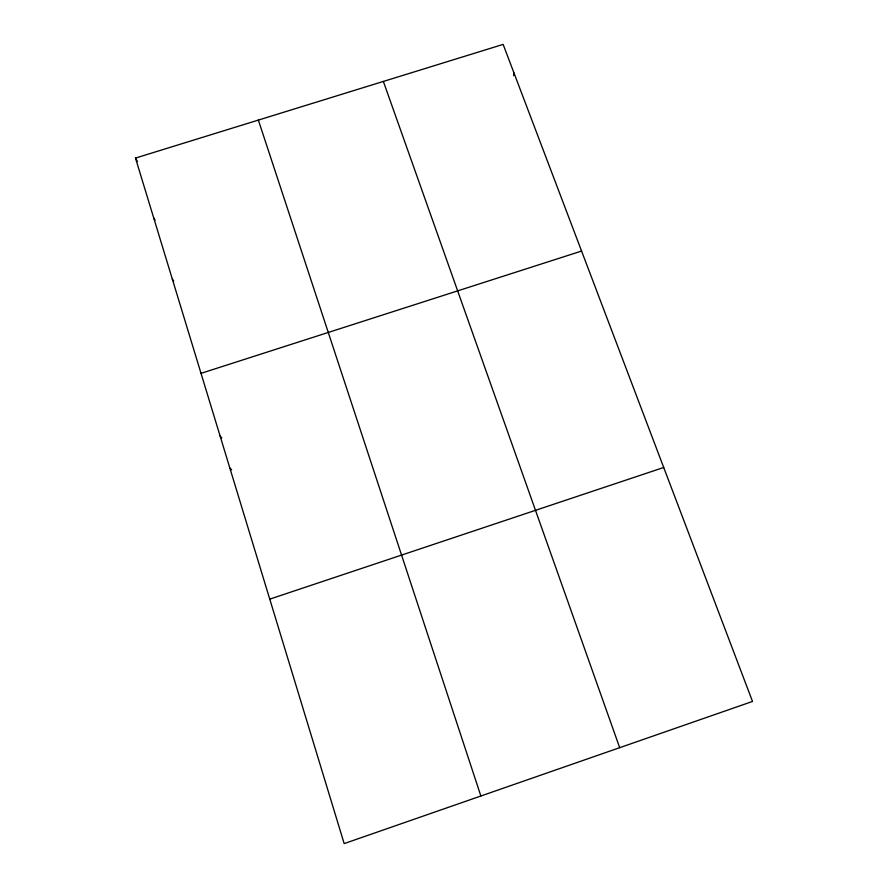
<?xml version="1.0" encoding="UTF-8"?>
<svg xmlns="http://www.w3.org/2000/svg" width="888" height="888" viewBox="0 0 888 888"><rect width="100%" height="100%" fill="white"/><g stroke="black" fill="none" stroke-linecap="round" stroke-linejoin="round"><path stroke-width="1.33" d="M513.641 75.647L513.986 72.983M269.752 599.134L663.713 467.488M201.021 373.349L581.573 251.06M135.487 158.075L503.141 44.4L752.513 701.442L344.178 843.6L135.487 158.075L137.507 161.572M229.826 467.965L231.635 469.796M220.113 436.075L221.767 437.917M172.316 279.043L173.737 281.196M153.702 217.904L155.078 220.157M383.361 81.441L619.691 747.685M258.364 120.08L480.874 796.014"/></g></svg>
